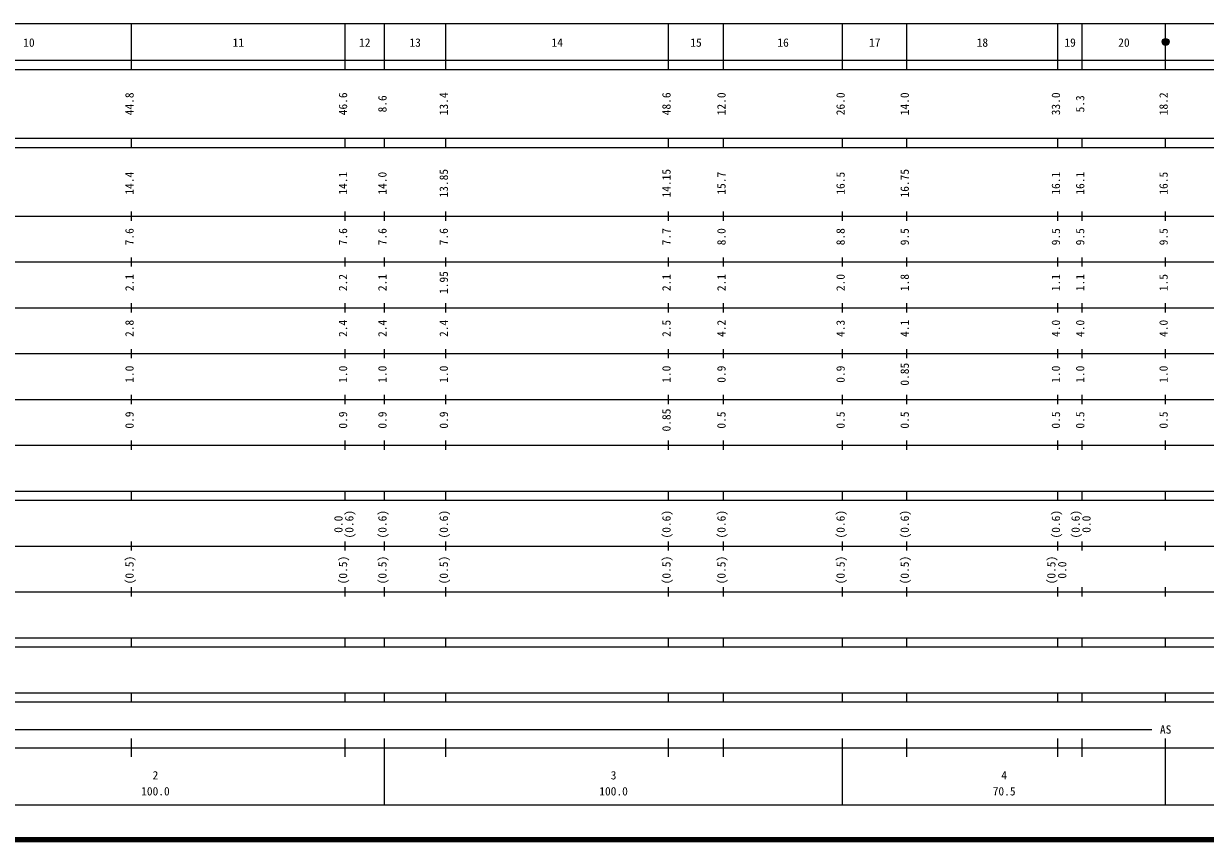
# Model space of a CAD drawing. Units: millimetres, scale not verified. Extents: x 40000 to 680000, y 20000 to 380000.
# Drawn here: x 189237 to 447169, y 20000 to 198000 of the extents above; entities that cross this region are included whole.
import ezdxf
from ezdxf.enums import TextEntityAlignment as Align

# ---------------------------------------------------------------- set-up
doc = ezdxf.new("R2010")
doc.units = ezdxf.units.MM
doc.header["$LTSCALE"] = 1000
doc.layers.add('M-TTL', color=2, linetype='Continuous', lineweight=140)
doc.layers.add('M-TTL-BAND', color=7, linetype='Continuous', lineweight=25)
doc.styles.add('ＭＳ ゴシック', font='')
doc.styles.get('ＭＳ ゴシック').set_extended_font_data('MS Gothic')

msp = doc.modelspace()

# ---------------------------------------------------------------- linework, layer by layer
at = {"layer": 'M-TTL'}
msp.add_line((40000, 20000), (680000, 20000), dxfattribs=at)
at = {"layer": 'M-TTL-BAND'}
for p, q in [((68000, 198000), (579000, 198000)), ((212800, 188000), (212800, 198000)), ((259400, 188000), (259400, 198000)), ((268000, 188000), (268000, 198000)), ((281400, 188000), (281400, 198000)), ((330000, 188000), (330000, 198000)), ((342000, 188000), (342000, 198000)), ((368000, 188000), (368000, 198000)), ((382000, 188000), (382000, 198000)), ((415000, 188000), (415000, 198000)), ((420300, 188000), (420300, 198000)), ((438500, 188000), (438500, 198000)), ((40000, 190000), (579000, 190000)), ((40000, 188000), (579000, 188000)), ((40000, 173000), (579000, 173000)), ((212800, 171000), (212800, 173000)), ((259400, 171000), (259400, 173000)), ((268000, 171000), (268000, 173000)), ((281400, 171000), (281400, 173000)), ((330000, 171000), (330000, 173000)), ((342000, 171000), (342000, 173000)), ((368000, 171000), (368000, 173000)), ((382000, 171000), (382000, 173000)), ((415000, 171000), (415000, 173000)), ((420300, 171000), (420300, 173000)), ((438500, 171000), (438500, 173000)), ((40000, 171000), (579000, 171000)), ((40000, 156000), (579000, 156000)), ((212800, 155000), (212800, 157000)), ((259400, 155000), (259400, 157000)), ((268000, 155000), (268000, 157000)), ((281400, 155000), (281400, 157000)), ((330000, 155000), (330000, 157000)), ((342000, 155000), (342000, 157000)), ((368000, 155000), (368000, 157000)), ((382000, 155000), (382000, 157000)), ((415000, 155000), (415000, 157000)), ((420300, 155000), (420300, 157000)), ((438500, 155000), (438500, 157000)), ((46000, 146000), (579000, 146000)), ((212800, 145000), (212800, 147000)), ((259400, 145000), (259400, 147000)), ((268000, 145000), (268000, 147000)), ((281400, 145000), (281400, 147000)), ((330000, 145000), (330000, 147000)), ((342000, 145000), (342000, 147000)), ((368000, 145000), (368000, 147000)), ((382000, 145000), (382000, 147000)), ((415000, 145000), (415000, 147000)), ((420300, 145000), (420300, 147000)), ((438500, 145000), (438500, 147000)), ((212800, 135000), (212800, 137000)), ((259400, 135000), (259400, 137000)), ((268000, 135000), (268000, 137000)), ((281400, 135000), (281400, 137000)), ((330000, 135000), (330000, 137000)), ((342000, 135000), (342000, 137000)), ((368000, 135000), (368000, 137000)), ((382000, 135000), (382000, 137000)), ((415000, 135000), (415000, 137000)), ((420300, 135000), (420300, 137000)), ((438500, 135000), (438500, 137000)), ((52000, 136000), (579000, 136000)), ((212800, 125000), (212800, 127000)), ((259400, 125000), (259400, 127000)), ((268000, 125000), (268000, 127000)), ((281400, 125000), (281400, 127000)), ((330000, 125000), (330000, 127000)), ((342000, 125000), (342000, 127000)), ((368000, 125000), (368000, 127000)), ((382000, 125000), (382000, 127000)), ((415000, 125000), (415000, 127000)), ((420300, 125000), (420300, 127000)), ((438500, 125000), (438500, 127000)), ((46000, 126000), (579000, 126000)), ((212800, 115000), (212800, 117000)), ((259400, 115000), (259400, 117000)), ((268000, 115000), (268000, 117000)), ((281400, 115000), (281400, 117000)), ((330000, 115000), (330000, 117000)), ((342000, 115000), (342000, 117000)), ((368000, 115000), (368000, 117000)), ((382000, 115000), (382000, 117000)), ((415000, 115000), (415000, 117000)), ((420300, 115000), (420300, 117000)), ((438500, 115000), (438500, 117000)), ((52000, 116000), (579000, 116000)), ((46000, 106000), (579000, 106000)), ((212800, 105000), (212800, 107000)), ((259400, 105000), (259400, 107000)), ((268000, 105000), (268000, 107000)), ((281400, 105000), (281400, 107000)), ((330000, 105000), (330000, 107000)), ((342000, 105000), (342000, 107000)), ((368000, 105000), (368000, 107000)), ((382000, 105000), (382000, 107000)), ((415000, 105000), (415000, 107000)), ((420300, 105000), (420300, 107000)), ((438500, 105000), (438500, 107000)), ((40000, 96000), (579000, 96000)), ((212800, 94000), (212800, 96000)), ((259400, 94000), (259400, 96000)), ((268000, 94000), (268000, 96000)), ((281400, 94000), (281400, 96000)), ((330000, 94000), (330000, 96000)), ((342000, 94000), (342000, 96000)), ((368000, 94000), (368000, 96000)), ((382000, 94000), (382000, 96000)), ((415000, 94000), (415000, 96000)), ((420300, 94000), (420300, 96000)), ((438500, 94000), (438500, 96000)), ((40000, 94000), (579000, 94000)), ((49000, 84000), (579000, 84000)), ((212800, 83000), (212800, 85000)), ((259400, 83000), (259400, 85000)), ((268000, 83000), (268000, 85000)), ((281400, 83000), (281400, 85000)), ((330000, 83000), (330000, 85000)), ((342000, 83000), (342000, 85000)), ((368000, 83000), (368000, 85000)), ((382000, 83000), (382000, 85000)), ((415000, 83000), (415000, 85000)), ((420300, 83000), (420300, 85000)), ((438500, 83000), (438500, 85000)), ((212800, 73000), (212800, 75000)), ((259400, 73000), (259400, 75000)), ((268000, 73000), (268000, 75000)), ((281400, 73000), (281400, 75000)), ((330000, 73000), (330000, 75000)), ((342000, 73000), (342000, 75000)), ((368000, 73000), (368000, 75000)), ((382000, 73000), (382000, 75000)), ((415000, 73000), (415000, 75000)), ((420300, 73000), (420300, 75000)), ((438500, 73000), (438500, 75000)), ((40000, 74000), (579000, 74000)), ((40000, 64000), (579000, 64000)), ((40000, 62000), (579000, 62000)), ((212800, 62000), (212800, 64000)), ((259400, 62000), (259400, 64000)), ((268000, 62000), (268000, 64000)), ((281400, 62000), (281400, 64000)), ((330000, 62000), (330000, 64000)), ((342000, 62000), (342000, 64000)), ((368000, 62000), (368000, 64000)), ((382000, 62000), (382000, 64000)), ((415000, 62000), (415000, 64000)), ((420300, 62000), (420300, 64000)), ((438500, 62000), (438500, 64000)), ((40000, 52000), (579000, 52000)), ((212800, 50000), (212800, 52000)), ((259400, 50000), (259400, 52000)), ((268000, 50000), (268000, 52000)), ((281400, 50000), (281400, 52000)), ((330000, 50000), (330000, 52000)), ((342000, 50000), (342000, 52000)), ((368000, 50000), (368000, 52000)), ((382000, 50000), (382000, 52000)), ((415000, 50000), (415000, 52000)), ((420300, 50000), (420300, 52000)), ((438500, 50000), (438500, 52000)), ((40000, 50000), (579000, 50000)), ((71000, 44000), (435500, 44000)), ((212800, 38000), (212800, 42000)), ((259400, 38000), (259400, 42000)), ((268000, 27500), (268000, 42000)), ((281400, 38000), (281400, 42000)), ((330000, 38000), (330000, 42000)), ((342000, 38000), (342000, 42000)), ((368000, 27500), (368000, 42000)), ((382000, 38000), (382000, 42000)), ((415000, 38000), (415000, 42000)), ((420300, 38000), (420300, 42000)), ((438500, 27500), (438500, 42000)), ((438500, 27500), (438500, 42000)), ((40000, 40000), (579000, 40000)), ((68000, 27500), (579000, 27500))]:
    msp.add_line(p, q, dxfattribs=at)
for radius in [750, 650, 550, 450, 350, 250, 150, 50]:
    msp.add_circle((438500, 194000), radius, dxfattribs=at)

# ---------------------------------------------------------------- texts
at = {"layer": 'M-TTL-BAND', "style": 'ＭＳ ゴシック'}
for s, p in [('10', (190400, 192405)), ('11', (236100, 192405)), ('12', (263700, 192405)), ('13', (274700, 192405)), ('14', (305700, 192405)), ('15', (336000, 192405)), ('16', (355000, 192405)), ('17', (375000, 192405)), ('18', (398500, 192405)), ('19', (417650, 192405)), ('20', (429400, 192405)), ('AS', (438500, 42500)), ('2', (218000, 32523)), ('3', (318000, 32523)), ('4', (403250, 32523)), ('100.0', (218000, 29033)), ('100.0', (318000, 29033)), ('70.5', (403250, 29033))]:
    msp.add_text(s, height=1833, dxfattribs=at).set_placement(p, align=Align.BOTTOM_CENTER)
for s, p in [('44.8', (213800, 180500)), ('46.6', (260400, 180500)), ('8.6', (269000, 180500)), ('13.4', (282400, 180500)), ('48.6', (331000, 180500)), ('12.0', (343000, 180500)), ('26.0', (369000, 180500)), ('14.0', (383000, 180500)), ('33.0', (416000, 180500)), ('5.3', (421300, 180500)), ('18.2', (439500, 180500)), ('14.4', (213800, 163174)), ('14.1', (260400, 163174)), ('14.0', (269000, 163174)), ('13.85', (282400, 163174)), ('14.15', (331000, 163174)), ('15.7', (343000, 163174)), ('16.5', (369000, 163174)), ('16.75', (383000, 163174)), ('16.1', (416000, 163174)), ('16.1', (421300, 163174)), ('16.5', (439500, 163174)), ('7.6', (213800, 151500)), ('7.6', (260400, 151500)), ('7.6', (269000, 151500)), ('7.6', (282400, 151500)), ('7.7', (331000, 151500)), ('8.0', (343000, 151500)), ('8.8', (369000, 151500)), ('9.5', (383000, 151500)), ('9.5', (416000, 151500)), ('9.5', (421300, 151500)), ('9.5', (439500, 151500)), ('2.1', (213800, 141500)), ('2.2', (260400, 141500)), ('2.1', (269000, 141500)), ('1.95', (282400, 141500)), ('2.1', (331000, 141500)), ('2.1', (343000, 141500)), ('2.0', (369000, 141500)), ('1.8', (383000, 141500)), ('1.1', (416000, 141500)), ('1.1', (421300, 141500)), ('1.5', (439500, 141500)), ('2.8', (213800, 131500)), ('2.4', (260400, 131500)), ('2.4', (269000, 131500)), ('2.4', (282400, 131500)), ('2.5', (331000, 131500)), ('4.2', (343000, 131500)), ('4.3', (369000, 131500)), ('4.1', (383000, 131500)), ('4.0', (416000, 131500)), ('4.0', (421300, 131500)), ('4.0', (439500, 131500)), ('0.85', (383000, 121500)), ('1.0', (213800, 121500)), ('1.0', (260400, 121500)), ('1.0', (269000, 121500)), ('1.0', (282400, 121500)), ('1.0', (331000, 121500)), ('0.9', (343000, 121500)), ('0.9', (369000, 121500)), ('1.0', (416000, 121500)), ('1.0', (421300, 121500)), ('1.0', (439500, 121500)), ('0.85', (331000, 111500)), ('0.9', (213800, 111500)), ('0.9', (260400, 111500)), ('0.9', (269000, 111500)), ('0.9', (282400, 111500)), ('0.5', (343000, 111500)), ('0.5', (369000, 111500)), ('0.5', (383000, 111500)), ('0.5', (416000, 111500)), ('0.5', (421300, 111500)), ('0.5', (439500, 111500)), ('0.0', (259400, 88764)), ('(0.6)', (261770, 88764)), ('(0.6)', (269000, 88764)), ('(0.6)', (282400, 88764)), ('(0.6)', (331000, 88764)), ('(0.6)', (343000, 88764)), ('(0.6)', (369000, 88764)), ('(0.6)', (383000, 88764)), ('(0.6)', (416000, 88764)), ('(0.6)', (420300, 88764)), ('0.0', (422670, 88764)), ('(0.5)', (213800, 78764)), ('(0.5)', (260400, 78764)), ('(0.5)', (269000, 78764)), ('(0.5)', (282400, 78764)), ('(0.5)', (331000, 78764)), ('(0.5)', (343000, 78764)), ('(0.5)', (369000, 78764)), ('(0.5)', (383000, 78764)), ('(0.5)', (415000, 78764)), ('0.0', (417370, 78764))]:
    msp.add_text(s, height=1833, rotation=90, dxfattribs=at).set_placement(p, align=Align.BOTTOM_CENTER)

doc.saveas('drawing.dxf')
